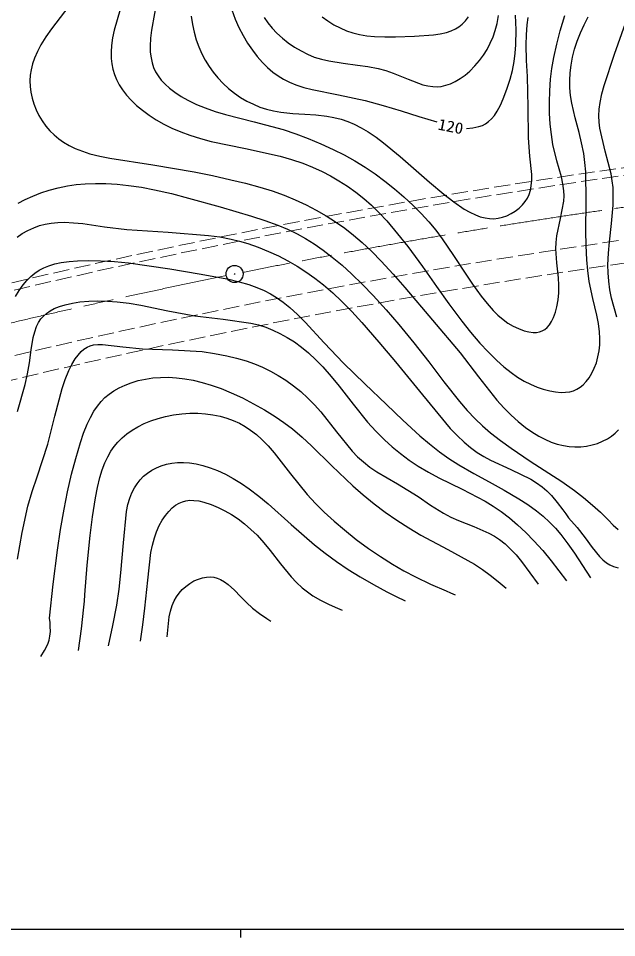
# Model space of a CAD drawing. Units: millimetres, scale not verified. Extents: x 40000 to 680000, y 20000 to 380000.
# Drawn here: x 142063 to 211914, y 204000 to 311340 of the extents above; entities that cross this region are included whole.
import ezdxf
from ezdxf.enums import TextEntityAlignment as Align

# ---------------------------------------------------------------- set-up
doc = ezdxf.new("R2010")
doc.units = ezdxf.units.MM
doc.header["$LTSCALE"] = 1000
doc.linetypes.add('CHAIN', pattern=[18.5, 12, -1.5, 3.5, -1.5])
doc.linetypes.add('USER1', pattern=[2.5, 1.875, -0.625])
for name, color, linetype, lineweight in [('M-BGD', 7, 'Continuous', 25), ('M-BMK', 2, 'CHAIN', 13), ('M-STR', 1, 'Continuous', 13), ('M-TTL-BAND', 7, 'Continuous', 25)]:
    doc.layers.add(name, color=color, linetype=linetype, lineweight=lineweight)
doc.styles.add('ＭＳ ゴシック', font='')
doc.styles.get('ＭＳ ゴシック').set_extended_font_data('MS Gothic')

# ---------------------------------------------------------------- blocks, each defined once
blk = doc.blocks.new('BUHIN1')
at = {"color": 7, "linetype": 'Continuous', "lineweight": 25}
for radius in [995, 30]:
    blk.add_circle((0, 0), radius, dxfattribs=at)

msp = doc.modelspace()

# ---------------------------------------------------------------- linework, layer by layer
at = {"layer": 'M-BGD'}
for points in [[(158288, 313896), (157591, 309979), (157488, 309040), (157446, 308104), (157469, 307401), (157551, 306719), (157676, 306155), (157857, 305613), (158089, 305113), (158377, 304638), (158754, 304140), (159185, 303672), (159727, 303179), (160328, 302716), (161067, 302229), (161844, 301790), (162851, 301302), (163862, 300879), (165047, 300460), (166243, 300099), (169591, 299262), (172983, 298352), (174455, 297862), (175913, 297313), (177384, 296694), (178834, 296018), (180096, 295388), (181341, 294698), (182547, 293961), (183721, 293172), (184860, 292335), (185962, 291450), (187080, 290501), (188157, 289508), (189089, 288569), (189984, 287583), (190793, 286600), (191553, 285581), (192877, 283659), (194160, 281690), (195100, 280286), (196103, 278896), (196787, 278030), (197497, 277229), (198056, 276679), (198667, 276166), (199226, 275769), (199839, 275411), (200471, 275115), (201139, 274869), (201654, 274738), (202161, 274669), (202550, 274669), (202924, 274728), (203236, 274839), (203529, 275010), (203813, 275250), (204072, 275551), (204330, 275953), (204553, 276417), (204768, 277020), (204936, 277675), (205076, 278489), (205154, 279301), (205169, 280204), (205124, 281062), (204941, 282779), (204825, 284431), (204851, 285164), (204940, 285935), (205381, 287983), (205755, 290008), (205785, 290602), (205755, 291207), (205644, 292015), (205472, 292822), (204950, 294713), (204484, 296630), (204294, 297799), (204163, 298983), (204085, 300262), (204067, 301544), (204106, 302888), (204205, 304223), (204369, 305504), (204594, 306790), (204934, 308339), (205339, 309897), (205858, 311680)], [(147951, 312786), (145926, 310137), (145283, 309200), (144693, 308233), (144299, 307484), (143960, 306708), (143728, 306038), (143552, 305346), (143451, 304710), (143410, 304064), (143431, 303400), (143512, 302732), (143660, 302037), (143867, 301351), (144138, 300661), (144465, 299995), (144843, 299360), (145269, 298762), (145724, 298225), (146224, 297728), (146768, 297274), (147343, 296871), (148010, 296484), (148707, 296147), (149546, 295816), (150415, 295539), (151560, 295248), (152731, 295013), (157774, 294228), (162595, 293418), (164736, 292994), (166882, 292506), (168576, 292105), (170266, 291643), (171694, 291190), (173100, 290680), (174397, 290149), (175675, 289560), (176850, 288953), (177993, 288296), (179092, 287592), (180162, 286835), (181202, 286022), (182205, 285160), (183328, 284110), (184421, 283004), (185819, 281485), (187183, 279914), (190430, 276090), (193646, 272282), (195780, 269496), (197943, 266768), (198745, 265879), (199611, 265009), (200428, 264272), (201280, 263585), (202033, 263052), (202817, 262571), (203537, 262195), (204287, 261872), (204980, 261636), (205697, 261456), (206368, 261349), (207049, 261301), (207719, 261315), (208399, 261390), (209053, 261524), (209693, 261716), (210278, 261953), (210839, 262245), (211317, 262559), (211750, 262915), (212124, 263300)], [(153963, 312363), (153578, 311178), (153249, 309968), (153061, 309068), (152933, 308163), (152884, 307417), (152896, 306672), (152964, 306028), (153090, 305397), (153277, 304791), (153522, 304202), (153846, 303588), (154227, 302996), (154700, 302379), (155229, 301789), (155861, 301180), (156542, 300608), (157326, 300031), (158148, 299502), (159063, 298987), (159994, 298532), (161023, 298087), (162064, 297702), (163319, 297311), (164579, 296981), (168563, 296153), (172634, 295244), (173959, 294859), (175265, 294416), (176411, 293968), (177527, 293466), (178523, 292955), (179497, 292388), (180500, 291750), (181481, 291054), (182394, 290326), (183280, 289542), (184203, 288640), (185087, 287692), (186344, 286201), (187542, 284688), (189247, 282365), (190898, 280014), (192331, 277991), (193825, 275987), (194858, 274694), (195947, 273430), (196916, 272390), (197944, 271377), (198748, 270661), (199600, 269984), (200350, 269459), (201133, 268984), (201859, 268611), (202624, 268285), (203351, 268040), (204115, 267846), (204780, 267727), (205447, 267668), (205963, 267677), (206461, 267745), (206871, 267859), (207260, 268029), (207648, 268268), (208007, 268562), (208371, 268941), (208704, 269378), (209025, 269904), (209303, 270478), (209550, 271131), (209738, 271800), (209873, 272503), (209946, 273210), (209961, 273976), (209915, 274740), (209783, 275721), (209591, 276699), (209129, 278640), (208718, 280629), (208539, 281886), (208422, 283134), (208340, 284810), (208319, 286483), (208342, 289956), (208305, 293436), (208218, 294510), (208070, 295579), (207829, 296800), (207526, 298022), (207073, 299728), (206679, 301445), (206533, 302333), (206448, 303227), (206434, 304091), (206481, 304968), (206591, 305884), (206763, 306796), (207003, 307740), (207305, 308684), (207679, 309649), (208109, 310594), (208595, 311522)], [(162239, 311593), (162384, 310633), (162579, 309731), (162835, 308835), (163129, 308017), (163482, 307213), (163877, 306464), (164331, 305735), (164821, 305045), (165368, 304381), (165968, 303748), (166612, 303156), (167288, 302617), (168007, 302120), (168739, 301686), (169498, 301307), (170260, 300992), (171040, 300735), (171857, 300534), (172696, 300390), (174095, 300247), (175506, 300163), (176796, 300081), (178065, 299940), (178913, 299784), (179753, 299568), (180523, 299309), (181284, 298990), (182105, 298575), (182912, 298099), (183821, 297485), (184709, 296812), (186652, 295201), (188503, 293588), (190070, 292210), (191739, 290826), (192913, 289931), (194129, 289080), (194771, 288704), (195437, 288383), (195995, 288177), (196562, 288031), (197058, 287962), (197571, 287952), (198070, 288004), (198580, 288119), (199102, 288303), (199608, 288544), (200086, 288839), (200536, 289188), (200917, 289556), (201246, 289957), (201500, 290360), (201697, 290784), (201851, 291273), (201948, 291781), (202002, 292434), (201996, 293117), (201783, 295260), (201630, 297402), (201601, 300989), (201511, 304559), (201406, 306411), (201361, 308258), (201388, 309416), (201476, 310576), (201591, 311452)], [(166983, 312335), (167389, 311265), (167819, 310294), (168313, 309330), (168821, 308465), (169384, 307625), (169946, 306892), (170549, 306203), (171143, 305614), (171771, 305076), (172385, 304626), (173028, 304229), (173730, 303876), (174458, 303577), (175390, 303270), (176349, 303018), (179452, 302409), (182537, 301744), (184661, 301171), (186761, 300542), (188833, 299892), (190909, 299241)], [(170743, 311451), (171183, 310821), (171692, 310198), (172258, 309603), (172891, 309026), (173566, 308492), (174295, 307993), (175064, 307540), (175830, 307155), (176615, 306828), (177457, 306571), (178320, 306370), (179976, 306102), (181666, 305889), (182869, 305716), (184084, 305480), (184959, 305251), (185838, 304957), (187580, 304238), (189290, 303598), (189877, 303453), (190473, 303369), (190957, 303356), (191441, 303404), (191969, 303524), (192501, 303708), (193068, 303972), (193628, 304301), (194216, 304720), (194772, 305191), (195366, 305788), (195916, 306424), (196384, 307060), (196798, 307724), (197168, 308431), (197485, 309169), (197749, 309937), (197957, 310731), (198131, 311673)], [(177524, 311525), (178195, 311038), (178899, 310602), (179631, 310218), (180383, 309891), (181121, 309647), (181879, 309460), (182755, 309311), (183654, 309219), (184861, 309171), (186104, 309183), (188303, 309270), (190540, 309419), (191305, 309532), (192034, 309698), (192583, 309880), (193097, 310114), (193509, 310364), (193891, 310666), (194280, 311060), (194630, 311502)], [(194392, 298492), (195132, 298572), (195840, 298708), (196243, 298842), (196615, 299030), (196971, 299284), (197302, 299596), (197651, 300018), (197969, 300499), (198343, 301203), (198670, 301946), (199104, 303094), (199470, 304234), (199741, 305264), (199950, 306290), (200087, 307259), (200165, 308245), (200172, 309989), (200118, 311734)], [(211925, 276443), (211334, 278655), (211133, 279653), (210989, 280673), (210916, 281624), (210904, 282579), (210964, 283908), (211085, 285241), (211324, 287379), (211503, 289525), (211528, 290554), (211493, 291579), (211413, 292382), (211272, 293189), (210586, 295854), (209965, 298510), (209873, 299232), (209843, 299951), (209885, 300738), (209989, 301535), (210188, 302514), (210449, 303496), (211665, 307146), (212940, 310783)], [(142031, 289746), (142870, 290199), (143737, 290599), (144684, 290968), (145654, 291281), (146710, 291556), (147780, 291773), (148817, 291928), (149861, 292024), (151063, 292070), (152270, 292057), (153593, 291979), (154910, 291841), (156431, 291615), (157948, 291329), (159942, 290878), (161942, 290365), (165625, 289342), (169291, 288261), (170834, 287758), (172344, 287203), (173483, 286725), (174603, 286189), (175601, 285637), (176582, 285024), (177666, 284274), (178719, 283473), (179854, 282528), (180959, 281530), (182242, 280276), (183488, 278975), (185007, 277308), (186476, 275607), (188254, 273439), (189996, 271222), (191757, 268895), (193563, 266608), (194466, 265566), (195410, 264569), (196272, 263745), (197182, 262960), (198371, 262037), (199601, 261159), (201809, 259655), (203992, 258241), (205501, 257257), (206995, 256211), (208052, 255401), (209115, 254510), (210019, 253678), (210917, 252768), (211504, 252174), (212103, 251650)], [(141906, 285799), (142523, 286213), (143172, 286576), (143848, 286886), (144543, 287138), (145202, 287319), (145877, 287442), (146663, 287519), (147465, 287536), (148510, 287485), (149571, 287372), (152132, 286998), (154725, 286681), (159535, 286368), (164254, 286002), (165579, 285814), (166895, 285567), (167867, 285336), (168846, 285041), (170059, 284620), (171263, 284138), (172416, 283612), (173541, 283032), (174601, 282420), (175636, 281752), (176671, 281016), (177678, 280225), (178763, 279292), (179809, 278312), (181000, 277104), (182155, 275847), (184153, 273546), (186095, 271216), (189260, 267363), (192486, 263460), (193279, 262633), (194116, 261847), (194856, 261229), (195633, 260659), (196398, 260173), (197199, 259737), (199577, 258651), (201906, 257520), (202578, 257108), (203212, 256648), (203781, 256153), (204313, 255610), (204991, 254810), (205636, 253954), (205968, 253490), (206303, 253014)], [(141742, 278856), (142161, 279562), (142623, 280221), (143058, 280743), (143531, 281217), (143989, 281595), (144480, 281922), (145030, 282209), (145613, 282445), (146319, 282660), (147056, 282820), (147991, 282953), (148960, 283028), (150297, 283062), (151632, 283035), (153301, 282934), (154934, 282776), (157344, 282458), (159752, 282080), (163184, 281511), (166654, 280875), (167830, 280594), (168985, 280257), (169893, 279934), (170772, 279558), (171498, 279187), (172206, 278758), (172989, 278202), (173742, 277593), (174658, 276762), (175549, 275872), (177774, 273452), (180025, 271093), (182516, 268659), (185052, 266266), (186965, 264419), (188928, 262609), (190056, 261649), (191226, 260733), (192340, 259944), (193485, 259206), (195241, 258184), (197044, 257205), (198782, 256255), (200497, 255250), (201536, 254575), (202545, 253848), (203338, 253209), (204095, 252520), (204770, 251819), (205408, 251070), (206222, 249996), (206991, 248882), (207935, 247446), (208884, 246021)], [(141967, 265443), (142859, 268604), (143130, 269824), (143350, 271099), (143546, 272618), (143797, 274092), (143967, 274744), (144190, 275364), (144413, 275819), (144687, 276241), (144985, 276586), (145330, 276892), (145766, 277192), (146247, 277448), (146862, 277700), (147519, 277902), (148366, 278091), (149238, 278223), (150285, 278320), (151305, 278354), (152459, 278329), (153591, 278245), (154991, 278070), (156379, 277836), (159512, 277196), (162674, 276612), (165977, 276212), (169209, 275759), (170088, 275551), (170949, 275285), (171788, 274950), (172607, 274559), (173457, 274085), (174287, 273551), (175129, 272937), (175943, 272268), (176798, 271478), (177614, 270643), (178588, 269537), (179523, 268387), (181156, 266274), (182838, 264198), (183802, 263138), (184818, 262110), (185718, 261296), (186666, 260520), (187683, 259768), (188737, 259064), (189935, 258344), (191170, 257672), (193876, 256348), (196556, 254970), (197508, 254387), (198437, 253747), (199397, 253009), (200330, 252216), (201315, 251296), (202258, 250332), (203286, 249188), (204270, 248002), (205182, 246841), (206079, 245670)], [(141941, 248183), (142518, 251290), (143156, 254394), (143670, 256100), (144242, 257790), (144898, 259699), (145500, 261635), (146302, 264878), (147171, 268139), (147532, 269167), (147962, 270208), (148305, 270911), (148693, 271572), (149024, 272030), (149388, 272432), (149720, 272717), (150080, 272945), (150441, 273101), (150835, 273203), (151347, 273263), (151895, 273264), (154250, 272978), (156562, 272756), (160060, 272626), (163513, 272437), (164969, 272224), (166414, 271952), (167547, 271682), (168670, 271353), (169627, 271012), (170571, 270613), (171497, 270162), (172406, 269651), (173304, 269078), (174178, 268447), (175033, 267755), (175858, 267010), (176642, 266220), (177383, 265390), (179203, 263056), (181045, 260793), (181669, 260151), (182342, 259545), (183107, 258953), (183913, 258406), (186339, 256978), (188737, 255497), (190198, 254512), (191695, 253576), (192545, 253113), (193434, 252698), (195236, 251990), (196995, 251234), (197638, 250877), (198246, 250470), (198882, 249965), (199483, 249411), (200168, 248687), (200825, 247905), (201801, 246608), (202750, 245254)], [(145709, 241294), (146138, 245268), (146626, 249230), (146979, 251642), (147392, 254041), (147798, 256069), (148267, 258100), (148753, 259948), (149309, 261824), (149677, 262904), (150099, 263954), (150467, 264723), (150883, 265455), (151284, 266044), (151730, 266594), (152176, 267051), (152663, 267463), (153222, 267854), (153829, 268204), (154516, 268526), (155242, 268801), (156052, 269040), (156889, 269223), (157764, 269352), (158648, 269421), (159580, 269431), (160507, 269382), (161489, 269267), (162473, 269091), (163537, 268836), (164589, 268522), (165751, 268108), (166904, 267634), (168226, 267017), (169532, 266341), (170804, 265625), (172037, 264863), (173075, 264154), (174076, 263398), (175192, 262442), (176277, 261435), (178668, 259078), (181109, 256757), (182329, 255686), (183596, 254656), (184899, 253673), (186246, 252733), (187635, 251837), (189057, 250992), (192213, 249322), (195326, 247607), (196248, 246998), (197143, 246334), (198084, 245575), (199018, 244788)], [(149834, 244032), (150113, 247476), (150455, 250956), (150726, 253132), (151061, 255343), (151293, 256550), (151581, 257734), (151851, 258609), (152173, 259452), (152496, 260141), (152869, 260795), (153250, 261348), (153685, 261871), (154175, 262362), (154712, 262813), (155331, 263252), (155992, 263646), (156735, 264017), (157520, 264341), (158373, 264625), (159258, 264856), (160192, 265039), (161146, 265164), (162070, 265225), (163001, 265226), (163892, 265169), (164778, 265051), (165605, 264881), (166408, 264655), (167148, 264387), (167867, 264062), (168535, 263693), (169180, 263268), (169851, 262746), (170484, 262178), (171221, 261423), (171925, 260614), (173830, 258159), (175791, 255731), (176764, 254678), (177779, 253669), (178930, 252614), (180127, 251599), (181517, 250503), (182958, 249444), (184331, 248506), (185738, 247618), (187073, 246844), (188435, 246124), (190202, 245283), (191994, 244496), (192527, 244269), (193061, 244043)], [(152590, 238054), (153098, 240450), (153543, 242838), (153817, 244708), (154033, 246600), (154327, 250118), (154693, 253773), (154860, 254566), (155082, 255329), (155318, 255938), (155605, 256517), (155913, 257003), (156272, 257458), (156673, 257866), (157121, 258235), (157634, 258577), (158181, 258868), (158751, 259104), (159347, 259286), (159975, 259411), (160623, 259478), (161329, 259487), (162040, 259434), (162823, 259313), (163604, 259130), (164465, 258862), (165310, 258536), (166234, 258110), (167133, 257629), (168105, 257039), (169026, 256410), (170138, 255565), (171215, 254670), (173920, 252244), (176643, 249883), (177893, 248887), (179192, 247929), (180565, 246996), (181973, 246111), (183509, 245220), (185073, 244382), (186155, 243840), (187241, 243315)], [(156310, 238626), (156603, 240533), (156838, 242461), (157160, 245734), (157537, 248970), (157708, 249827), (157940, 250681), (158196, 251397), (158519, 252119), (158854, 252730), (159240, 253308), (159612, 253766), (160026, 254181), (160411, 254486), (160821, 254734), (161209, 254902), (161616, 255012), (162077, 255067), (162551, 255062), (163136, 254988), (163724, 254852), (164556, 254575), (165376, 254239), (166185, 253844), (166962, 253399), (167731, 252887), (168468, 252325), (169218, 251673), (169928, 250976), (170713, 250109), (171460, 249195), (172668, 247631), (173918, 246110), (174531, 245461), (175189, 244852), (175806, 244365), (176461, 243926), (177350, 243418), (178286, 242953), (179070, 242596), (179862, 242249)], [(206303, 253014), (207296, 251875), (208260, 250676), (209058, 249571), (209900, 248507), (210290, 248115), (210720, 247769), (211112, 247529), (211545, 247337), (212084, 247174)], [(159450, 239109), (159539, 240293), (159685, 241450), (159828, 242134), (160027, 242792), (160244, 243312), (160516, 243808), (160818, 244237), (161177, 244639), (161596, 245017), (162067, 245359), (162560, 245644), (163075, 245871), (163548, 246019), (164031, 246108), (164457, 246128), (164869, 246088), (165273, 245983), (165669, 245817), (166123, 245552), (166569, 245220), (167289, 244562), (168000, 243830), (168690, 243123), (169401, 242480), (170234, 241844), (171086, 241269), (171316, 241119), (171547, 240970)], [(149090, 237515), (149420, 240038), (149693, 242580), (149764, 243306), (149834, 244032)], [(144702, 236840), (145121, 237544), (145484, 238270), (145647, 238723), (145751, 239188), (145800, 239756), (145791, 240347), (145756, 240813), (145709, 241293)]]:
    msp.add_lwpolyline(points, dxfattribs=at)
at = {"layer": 'M-BMK'}
for start, end in [(94.29102, 101.31323), (101.45462, 108.47742)]:
    msp.add_arc((325192, -502665), 799894, start, end, dxfattribs=at)
at = {"layer": 'M-STR', "linetype": 'USER1'}
for points in [[(141290, 280473), (146160, 281603), (151026, 282703), (155909, 283770), (160789, 284805), (165685, 285814), (170576, 286792), (175485, 287738), (180389, 288652), (185308, 289539), (190223, 290395), (195153, 291219), (200079, 292011), (205019, 292776), (209953, 293510), (214903, 294212)], [(141575, 279615), (146444, 280745), (151309, 281844), (156192, 282910), (161072, 283945), (165967, 284953), (170858, 285931), (175766, 286875), (180670, 287789), (185589, 288675), (190503, 289530), (195433, 290353), (200358, 291144), (205298, 291908), (210232, 292641), (215180, 293342)], [(139201, 271396), (144055, 272547), (148926, 273672), (153794, 274765), (158679, 275826), (163560, 276855), (168457, 277858), (173351, 278828), (178261, 279766), (183167, 280672), (188088, 281551), (193005, 282399), (197937, 283213), (202864, 283997), (207805, 284753), (212741, 285477)], [(140108, 268837), (144964, 269987), (149836, 271110), (154705, 272201), (159591, 273260), (164473, 274288), (169371, 275288), (174266, 276256), (179177, 277192), (184085, 278096), (189007, 278973), (193925, 279817), (198858, 280629), (203786, 281409), (208728, 282162), (213666, 282882)]]:
    msp.add_lwpolyline(points, dxfattribs=at)
at = {"layer": 'M-TTL-BAND'}
for p, q in [((40000, 205000), (579000, 205000)), ((168000, 205000), (168000, 204000))]:
    msp.add_line(p, q, dxfattribs=at)

# ---------------------------------------------------------------- block references
at = {"layer": 'M-BGD', "rotation": 359.0502}
msp.add_blockref('BUHIN1', (167306, 281492), dxfattribs=at)

# ---------------------------------------------------------------- texts
at = {"layer": 'M-BGD', "style": 'ＭＳ ゴシック', "width": 1.1}
msp.add_text('120', height=1320, rotation=348.8, dxfattribs=at).set_placement((190884, 297979), align=Align.BOTTOM_LEFT)

doc.saveas('drawing.dxf')
